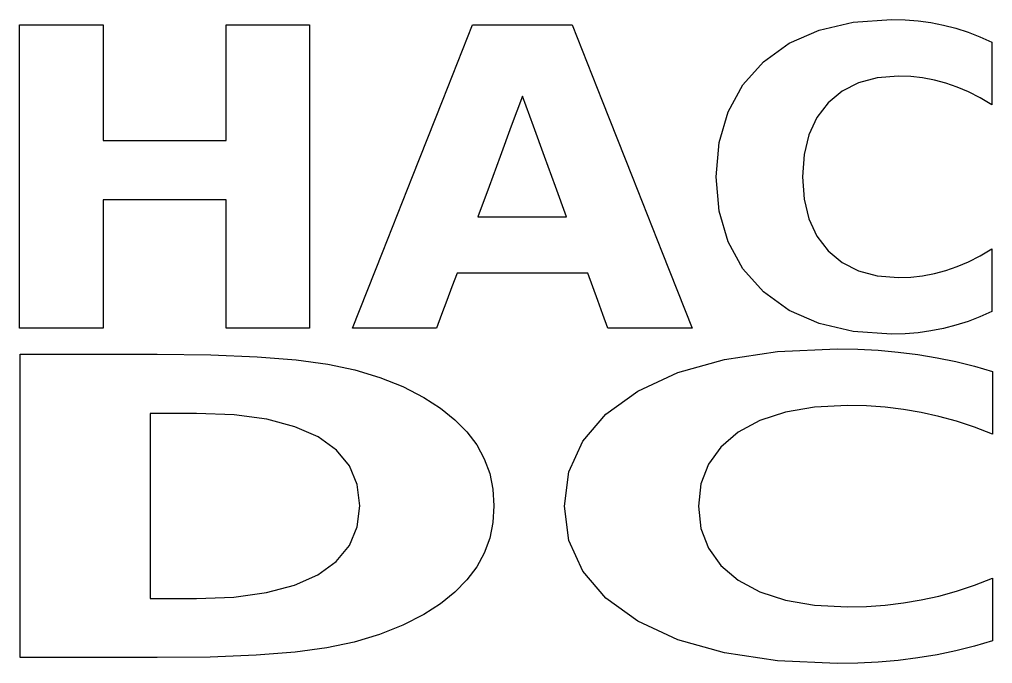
# Model space of a CAD drawing. Extents: x 0 to 72, y 0 to 127.
# Drawn here: x 0.4 to 72.1, y -0.1 to 47.3 of the extents above; entities that cross this region are included whole.
import ezdxf

# ---------------------------------------------------------------- set-up
doc = ezdxf.new("R2010")
doc.units = 0
doc.layers.add('Hacdc.withtext.simplified', color=7, linetype='CONTINUOUS')

msp = doc.modelspace()

# ---------------------------------------------------------------- linework, layer by layer
at = {"layer": 'Hacdc.withtext.simplified', "color": 7}
for p, q in [((61.823428, 47.100386), (64.64987, 47.295184)), ((64.64987, 47.295184), (65.633564, 47.269062)), ((0.429373, 46.891032), (1.968728, 46.891032)), ((0.429373, 41.30532), (0.429373, 46.891032)), ((0.429373, 46.891032), (0.429373, 46.891032)), ((1.968728, 46.891032), (3.508083, 46.891032)), ((3.508083, 46.891032), (5.047437, 46.891032)), ((5.047437, 46.891032), (6.586792, 46.891032)), ((6.586792, 46.891032), (6.586792, 44.762057)), ((15.654991, 44.762057), (15.654991, 46.891032)), ((15.654991, 46.891032), (17.189867, 46.891032)), ((17.189867, 46.891032), (18.724744, 46.891032)), ((18.724744, 46.891032), (20.259994, 46.891032)), ((20.259994, 46.891032), (21.794497, 46.891032)), ((21.794497, 46.891032), (21.794497, 41.30532)), ((31.581396, 41.305545), (33.790603, 46.890884)), ((33.790603, 46.890884), (35.622902, 46.890884)), ((35.622902, 46.890884), (37.454828, 46.890884)), ((37.454828, 46.890884), (39.286753, 46.890884)), ((39.286753, 46.890884), (41.119052, 46.890884)), ((41.119052, 46.890884), (43.328259, 41.305545)), ((59.307842, 46.514872), (61.823428, 47.100386)), ((65.633564, 47.269062), (66.598973, 47.190322)), ((66.598973, 47.190322), (67.545349, 47.059337)), ((67.545349, 47.059337), (68.47344, 46.876107)), ((68.47344, 46.876107), (69.383246, 46.641379)), ((69.383246, 46.641379), (70.277004, 46.355898)), ((57.103113, 45.540134), (59.307842, 46.514872)), ((70.277004, 46.355898), (71.153224, 46.020039)), ((71.153224, 46.020039), (72.01377, 45.633801)), ((55.208867, 44.175052), (57.103113, 45.540134)), ((72.01377, 45.633801), (72.01377, 44.477699)), ((6.586792, 44.762057), (6.586792, 42.633456)), ((15.654991, 42.633456), (15.654991, 44.762057)), ((72.01377, 44.477699), (72.01377, 43.32197)), ((53.687425, 42.474858), (55.208867, 44.175052)), ((63.584823, 42.996187), (62.20071, 42.625995)), ((65.146568, 43.120081), (63.584823, 42.996187)), ((66.049656, 43.088361), (65.146568, 43.120081)), ((66.931846, 42.992828), (66.049656, 43.088361)), ((67.792766, 42.833481), (66.931846, 42.992828)), ((72.01377, 43.32197), (72.01377, 42.165868)), ((6.586792, 42.633456), (6.586792, 40.504855)), ((15.654991, 40.504855), (15.654991, 42.633456)), ((52.600734, 40.495155), (53.687425, 42.474858)), ((62.20071, 42.625995), (60.993856, 42.00876)), ((68.63316, 42.610695), (67.792766, 42.833481)), ((69.466837, 42.31999), (68.63316, 42.610695)), ((70.307978, 41.956143), (69.466837, 42.31999)), ((37.463784, 41.652973), (36.643168, 39.430705)), ((38.275817, 39.430705), (37.463784, 41.652973)), ((60.993856, 42.00876), (59.964634, 41.144483)), ((71.156955, 41.519152), (70.307978, 41.956143)), ((72.01377, 42.165868), (72.01377, 41.009766)), ((0.429373, 35.719608), (0.429373, 41.30532)), ((21.794497, 41.30532), (21.794497, 35.719608)), ((29.372189, 35.719833), (31.581396, 41.305545)), ((43.328259, 41.305545), (45.537839, 35.719833)), ((59.964634, 41.144483), (59.141779, 40.063016)), ((72.01377, 41.009766), (71.156955, 41.519152)), ((6.586792, 40.504855), (6.586792, 38.375881)), ((15.654991, 38.375881), (15.654991, 40.504855)), ((51.948047, 38.236315), (52.600734, 40.495155)), ((36.643168, 39.430705), (35.822552, 37.208436)), ((39.087476, 37.208436), (38.275817, 39.430705)), ((59.141779, 40.063016), (58.554025, 38.794961)), ((58.554025, 38.794961), (58.201373, 37.339571)), ((6.586792, 38.375881), (8.853842, 38.375881)), ((8.853842, 38.375881), (11.120891, 38.375881)), ((11.120891, 38.375881), (13.387941, 38.375881)), ((13.387941, 38.375881), (15.654991, 38.375881)), ((51.730858, 35.697219), (51.948047, 38.236315)), ((58.201373, 37.339571), (58.083822, 35.697219)), ((35.822552, 37.208436), (35.001936, 34.986168)), ((39.899136, 34.986168), (39.087476, 37.208436)), ((0.429373, 30.133896), (0.429373, 35.719608)), ((21.794497, 35.719608), (21.794497, 30.133896)), ((27.162608, 30.133748), (29.372189, 35.719833)), ((45.537839, 35.719833), (47.74742, 30.133748)), ((51.948047, 33.164841), (51.730858, 35.697219)), ((58.083822, 35.697219), (58.201373, 34.061212)), ((35.001936, 34.986168), (34.180947, 32.763899)), ((40.711169, 32.763899), (39.899136, 34.986168)), ((8.853842, 34.020907), (6.586792, 34.020907)), ((6.586792, 34.020907), (6.586792, 31.652726)), ((11.120891, 34.020907), (8.853842, 34.020907)), ((13.387941, 34.020907), (11.120891, 34.020907)), ((15.654991, 34.020907), (13.387941, 34.020907)), ((15.654991, 31.652726), (15.654991, 34.020907)), ((58.201373, 34.061212), (58.554025, 32.6103)), ((52.600734, 30.910106), (51.948047, 33.164841)), ((34.180947, 32.763899), (35.813595, 32.763899)), ((34.180947, 32.763899), (34.180947, 32.763899)), ((35.813595, 32.763899), (37.446244, 32.763899)), ((37.446244, 32.763899), (39.07852, 32.763899)), ((39.07852, 32.763899), (40.711169, 32.763899)), ((58.554025, 32.6103), (59.141779, 31.34523)), ((6.586792, 31.652726), (6.586792, 29.284545)), ((15.654991, 29.284545), (15.654991, 31.652726)), ((53.687425, 28.933388), (52.600734, 30.910106)), ((59.141779, 31.34523), (59.964634, 30.26451)), ((0.429373, 24.548184), (0.429373, 30.133896)), ((21.794497, 30.133896), (21.794497, 24.548184)), ((24.953401, 24.548036), (27.162608, 30.133748)), ((47.74742, 30.133748), (49.956627, 24.548036)), ((59.964634, 30.26451), (60.993856, 29.400606)), ((71.156955, 29.889467), (72.01377, 30.3996)), ((72.01377, 30.3996), (72.01377, 29.243125)), ((60.993856, 29.400606), (62.20071, 28.783371)), ((69.466837, 29.089003), (70.307978, 29.452477)), ((70.307978, 29.452477), (71.156955, 29.889467)), ((6.586792, 29.284545), (6.586792, 26.916738)), ((15.654991, 26.916738), (15.654991, 29.284545)), ((55.208867, 27.234314), (53.687425, 28.933388)), ((62.20071, 28.783371), (63.584823, 28.412806)), ((67.792766, 28.575511), (68.63316, 28.798298)), ((68.63316, 28.798298), (69.466837, 29.089003)), ((72.01377, 29.243125), (72.01377, 28.087023)), ((32.655026, 28.61865), (32.273266, 27.600997)), ((35.059405, 28.61865), (32.655026, 28.61865)), ((37.463784, 28.61865), (35.059405, 28.61865)), ((39.868536, 28.61865), (37.463784, 28.61865)), ((42.272915, 28.61865), (39.868536, 28.61865)), ((42.645345, 27.600997), (42.272915, 28.61865)), ((42.272915, 28.61865), (42.272915, 28.61865)), ((63.584823, 28.412806), (65.146568, 28.289285)), ((65.146568, 28.289285), (66.049656, 28.321005)), ((66.049656, 28.321005), (66.931846, 28.416538)), ((66.931846, 28.416538), (67.792766, 28.575511)), ((72.01377, 28.087023), (72.01377, 26.931294)), ((32.273266, 27.600997), (31.891879, 26.583343)), ((43.018149, 26.583343), (42.645345, 27.600997)), ((57.103113, 25.869232), (55.208867, 27.234314)), ((6.586792, 26.916738), (6.586792, 24.548184)), ((15.654991, 24.548184), (15.654991, 26.916738)), ((31.891879, 26.583343), (31.510119, 25.566063)), ((43.390953, 25.566063), (43.018149, 26.583343)), ((72.01377, 26.931294), (72.01377, 25.775192)), ((59.307842, 24.894121), (57.103113, 25.869232)), ((31.510119, 25.566063), (31.128733, 24.548036)), ((43.763383, 24.548036), (43.390953, 25.566063)), ((71.153224, 25.388954), (70.277004, 25.052721)), ((72.01377, 25.775192), (71.153224, 25.388954)), ((72.01377, 25.775192), (72.01377, 25.775192)), ((1.968728, 24.548184), (0.429373, 24.548184)), ((3.508083, 24.548184), (1.968728, 24.548184)), ((5.047437, 24.548184), (3.508083, 24.548184)), ((6.586792, 24.548184), (5.047437, 24.548184)), ((17.189867, 24.548184), (15.654991, 24.548184)), ((18.724744, 24.548184), (17.189867, 24.548184)), ((20.259994, 24.548184), (18.724744, 24.548184)), ((21.794497, 24.548184), (20.259994, 24.548184)), ((26.497234, 24.548036), (24.953401, 24.548036)), ((28.041067, 24.548036), (26.497234, 24.548036)), ((29.5849, 24.548036), (28.041067, 24.548036)), ((31.128733, 24.548036), (29.5849, 24.548036)), ((45.311694, 24.548036), (43.763383, 24.548036)), ((46.860005, 24.548036), (45.311694, 24.548036)), ((48.408316, 24.548036), (46.860005, 24.548036)), ((49.956627, 24.548036), (48.408316, 24.548036)), ((61.823428, 24.30898), (59.307842, 24.894121)), ((68.47344, 24.533259), (67.545349, 24.350029)), ((69.383246, 24.767987), (68.47344, 24.533259)), ((70.277004, 25.052721), (69.383246, 24.767987)), ((64.64987, 24.114181), (61.823428, 24.30898)), ((65.633564, 24.140304), (64.64987, 24.114181)), ((66.598973, 24.219044), (65.633564, 24.140304)), ((67.545349, 24.350029), (66.598973, 24.219044)), ((56.239544, 22.84206), (60.631836, 23.036858)), ((60.631836, 23.036858), (62.161861, 23.010736)), ((62.161861, 23.010736), (63.662032, 22.931995)), ((63.662032, 22.931995), (65.133469, 22.80101)), ((0.480237, 22.632744), (3.003659, 22.632744)), ((0.480237, 17.047032), (0.480237, 22.632744)), ((0.480237, 22.632744), (0.480237, 22.632744)), ((3.003659, 22.632744), (5.527455, 22.632744)), ((5.527455, 22.632744), (8.050877, 22.632744)), ((8.050877, 22.632744), (10.574299, 22.632744)), ((10.574299, 22.632744), (14.524377, 22.587216)), ((14.524377, 22.587216), (17.93484, 22.45138)), ((17.93484, 22.45138), (20.80569, 22.224488)), ((20.80569, 22.224488), (23.1373, 21.907288)), ((48.903259, 21.281807), (52.330142, 22.256918)), ((52.330142, 22.256918), (56.239544, 22.84206)), ((65.133469, 22.80101), (66.575424, 22.61778)), ((66.575424, 22.61778), (67.989765, 22.383052)), ((67.989765, 22.383052), (69.378356, 22.097572)), ((23.1373, 21.907288), (25.125213, 21.480747)), ((69.378356, 22.097572), (70.740825, 21.762086)), ((70.740825, 21.762086), (72.077545, 21.375848)), ((25.125213, 21.480747), (26.967214, 20.928818)), ((26.967214, 20.928818), (28.662557, 20.250009)), ((45.959639, 19.916726), (48.903259, 21.281807)), ((72.077545, 21.375848), (72.077545, 20.219746)), ((28.662557, 20.250009), (30.211241, 19.445067)), ((72.077545, 20.219746), (72.077545, 19.064017)), ((30.211241, 19.445067), (31.436754, 18.660276)), ((43.594444, 18.216532), (45.959639, 19.916726)), ((31.436754, 18.660276), (32.493591, 17.817642)), ((58.977169, 18.73786), (56.825805, 18.367669)), ((61.403939, 18.861755), (58.977169, 18.73786)), ((62.80783, 18.830035), (61.403939, 18.861755)), ((64.179256, 18.734502), (62.80783, 18.830035)), ((65.517841, 18.575528), (64.179256, 18.734502)), ((72.077545, 19.064017), (72.077545, 17.907915)), ((10.050359, 18.277769), (10.050359, 14.869172)), ((10.905307, 18.277769), (10.050359, 18.277769)), ((10.050359, 18.277769), (10.050359, 18.277769)), ((11.760255, 18.277769), (10.905307, 18.277769)), ((12.615204, 18.277769), (11.760255, 18.277769)), ((13.470525, 18.277769), (12.615204, 18.277769)), ((16.232407, 18.169175), (13.470525, 18.277769)), ((18.644996, 17.843765), (16.232407, 18.169175)), ((41.904699, 16.236829), (43.594444, 18.216532)), ((56.825805, 18.367669), (54.950217, 17.750434)), ((66.823587, 18.352742), (65.517841, 18.575528)), ((68.119257, 18.062037), (66.823587, 18.352742)), ((69.426496, 17.697816), (68.119257, 18.062037)), ((20.707545, 17.301539), (18.644996, 17.843765)), ((22.420054, 16.542124), (20.707545, 17.301539)), ((32.493591, 17.817642), (33.381379, 16.917166)), ((54.950217, 17.750434), (53.350781, 16.886156)), ((70.74605, 17.261199), (69.426496, 17.697816)), ((72.077545, 16.751439), (70.74605, 17.261199)), ((72.077545, 17.907915), (72.077545, 16.751439)), ((0.480237, 11.460947), (0.480237, 17.047032)), ((23.765356, 15.574849), (22.420054, 16.542124)), ((33.381379, 16.917166), (34.100118, 15.958102)), ((53.350781, 16.886156), (52.071904, 15.80469)), ((34.100118, 15.958102), (34.655032, 14.937836)), ((40.891524, 13.977989), (41.904699, 16.236829)), ((52.071904, 15.80469), (51.158367, 14.536635)), ((24.726287, 14.409418), (23.765356, 15.574849)), ((10.050359, 14.869172), (10.050359, 11.460947)), ((25.302845, 13.045456), (24.726287, 14.409418)), ((34.655032, 14.937836), (35.051346, 13.852265)), ((51.158367, 14.536635), (50.61017, 13.081245)), ((35.051346, 13.852265), (35.289432, 12.700641)), ((40.553426, 11.438893), (40.891524, 13.977989)), ((25.495031, 11.483711), (25.302845, 13.045456)), ((50.61017, 13.081245), (50.427313, 11.438893)), ((35.289432, 12.700641), (35.368546, 11.483711)), ((25.302099, 9.914502), (25.495031, 11.483711)), ((35.368546, 11.483711), (35.289432, 10.252973)), ((0.480237, 5.875608), (0.480237, 11.460947)), ((10.050359, 11.460947), (10.050359, 8.053095)), ((40.891524, 8.906515), (40.553426, 11.438893)), ((50.427313, 11.438893), (50.61017, 9.802886)), ((35.289432, 10.252973), (35.051346, 9.0909)), ((24.722555, 8.543077), (25.302099, 9.914502)), ((50.61017, 9.802886), (51.158367, 8.351974)), ((35.051346, 9.0909), (34.655032, 7.997119)), ((41.904699, 6.652153), (40.891524, 8.906515)), ((10.050359, 8.053095), (10.050359, 4.644871)), ((23.757147, 7.370182), (24.722555, 8.543077)), ((34.655032, 7.997119), (34.100118, 6.971629)), ((51.158367, 8.351974), (52.071904, 7.086904)), ((22.406246, 6.395444), (23.757147, 7.370182)), ((34.100118, 6.971629), (33.381379, 6.009579)), ((43.594444, 4.675062), (41.904699, 6.652153)), ((52.071904, 7.086904), (53.350781, 6.006557)), ((0.480237, 0.289896), (0.480237, 5.875608)), ((20.689259, 5.629311), (22.406246, 6.395444)), ((33.381379, 6.009579), (32.493591, 5.106491)), ((53.350781, 6.006557), (54.950217, 5.142279)), ((70.74605, 5.631141), (72.077545, 6.141274)), ((72.077545, 6.141274), (72.077545, 4.985172)), ((16.221212, 4.754212), (18.627457, 5.082607)), ((18.627457, 5.082607), (20.689259, 5.629311)), ((32.493591, 5.106491), (31.436754, 4.262364)), ((54.950217, 5.142279), (56.825805, 4.525045)), ((68.119257, 4.830676), (69.426496, 5.194151)), ((69.426496, 5.194151), (70.74605, 5.631141)), ((10.050359, 4.644871), (10.905307, 4.644871)), ((10.905307, 4.644871), (11.760255, 4.644871)), ((11.760255, 4.644871), (12.615204, 4.644871)), ((12.615204, 4.644871), (13.470525, 4.644871)), ((13.470525, 4.644871), (16.221212, 4.754212)), ((45.959639, 2.975987), (43.594444, 4.675062)), ((56.825805, 4.525045), (58.977169, 4.15448)), ((64.179256, 4.158212), (65.517841, 4.317185)), ((65.517841, 4.317185), (66.823587, 4.539972)), ((66.823587, 4.539972), (68.119257, 4.830676)), ((72.077545, 4.985172), (72.077545, 3.82907)), ((31.436754, 4.262364), (30.211241, 3.477573)), ((58.977169, 4.15448), (61.403939, 4.030958)), ((61.403939, 4.030958), (62.80783, 4.062678)), ((62.80783, 4.062678), (64.179256, 4.158212)), ((72.077545, 3.82907), (72.077545, 2.673341)), ((30.211241, 3.477573), (28.64763, 2.672631)), ((48.903259, 1.610906), (45.959639, 2.975987)), ((28.64763, 2.672631), (26.936241, 1.993822)), ((72.077545, 2.673341), (72.077545, 1.516865)), ((25.076327, 1.441893), (23.068262, 1.015725)), ((26.936241, 1.993822), (25.076327, 1.441893)), ((52.330142, 0.636168), (48.903259, 1.610906)), ((72.077545, 1.516865), (70.740825, 1.130627)), ((72.077545, 1.516865), (72.077545, 1.516865)), ((23.068262, 1.015725), (20.725457, 0.698152)), ((69.378356, 0.794768), (67.989765, 0.509661)), ((70.740825, 1.130627), (69.378356, 0.794768)), ((3.003659, 0.289896), (0.480237, 0.289896)), ((5.527455, 0.289896), (3.003659, 0.289896)), ((8.050877, 0.289896), (5.527455, 0.289896)), ((10.574299, 0.289896), (8.050877, 0.289896)), ((14.478476, 0.335051), (10.574299, 0.289896)), ((17.862444, 0.47126), (14.478476, 0.335051)), ((20.725457, 0.698152), (17.862444, 0.47126)), ((56.239544, 0.050653), (52.330142, 0.636168)), ((60.631836, -0.144145), (56.239544, 0.050653)), ((65.133469, 0.091703), (63.662032, -0.039282)), ((66.575424, 0.274933), (65.133469, 0.091703)), ((67.989765, 0.509661), (66.575424, 0.274933)), ((62.161861, -0.118023), (60.631836, -0.144145)), ((63.662032, -0.039282), (62.161861, -0.118023))]:
    msp.add_line(p, q, dxfattribs=at)

doc.saveas('drawing.dxf')
